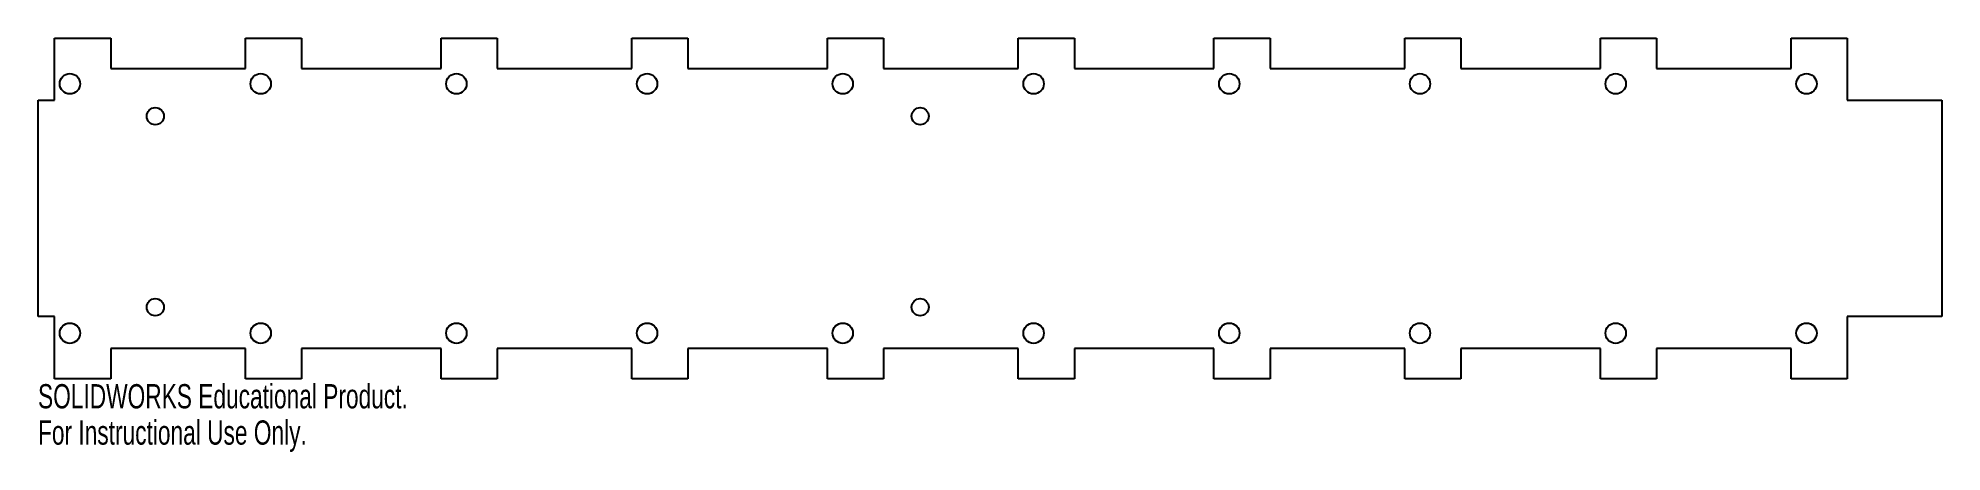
# Model space of a CAD drawing. Header units: inches. Extents: x -8.1 to 6.8, y 1.9 to 5.2.
import ezdxf

# ---------------------------------------------------------------- set-up
doc = ezdxf.new("R2010")
doc.units = ezdxf.units.IN
doc.header["$MEASUREMENT"] = 0
doc.styles.add('SLDTEXTSTYLE0', font='TXT', dxfattribs={"width": 0.7})

msp = doc.modelspace()

# ---------------------------------------------------------------- linework, layer by layer
at = {"color": 7, "linetype": 'Continuous', "lineweight": 25}
for p, q in [((-7.984, 4.686), (-7.984, 5.175)), ((-7.984, 5.175), (-7.544, 5.175)), ((-7.544, 5.175), (-7.544, 4.936)), ((-6.487, 4.936), (-6.487, 5.175)), ((-6.487, 5.175), (-6.047, 5.175)), ((-6.047, 5.175), (-6.047, 4.936)), ((-4.952, 4.936), (-4.952, 5.175)), ((-4.952, 5.175), (-4.512, 5.175)), ((-4.512, 5.175), (-4.512, 4.936)), ((-3.456, 4.936), (-3.456, 5.175)), ((-3.456, 5.175), (-3.016, 5.175)), ((-3.016, 5.175), (-3.016, 4.936)), ((-1.921, 4.936), (-1.921, 5.175)), ((-1.921, 5.175), (-1.481, 5.175)), ((-1.481, 5.175), (-1.481, 4.936)), ((-0.424, 4.936), (-0.424, 5.175)), ((-0.424, 5.175), (0.016, 5.175)), ((0.016, 5.175), (0.016, 4.936)), ((1.111, 4.936), (1.111, 5.175)), ((1.111, 5.175), (1.551, 5.175)), ((1.551, 5.175), (1.551, 4.936)), ((2.607, 4.936), (2.607, 5.175)), ((2.607, 5.175), (3.047, 5.175)), ((3.047, 5.175), (3.047, 4.936)), ((4.142, 4.936), (4.142, 5.175)), ((4.142, 5.175), (4.582, 5.175)), ((4.582, 5.175), (4.582, 4.936)), ((5.639, 4.936), (5.639, 5.175)), ((5.639, 5.175), (6.079, 5.175)), ((6.079, 5.175), (6.079, 4.686)), ((-7.544, 4.936), (-6.487, 4.936)), ((-6.047, 4.936), (-4.952, 4.936)), ((-4.512, 4.936), (-3.456, 4.936)), ((-3.016, 4.936), (-1.921, 4.936)), ((-1.481, 4.936), (-0.424, 4.936)), ((0.016, 4.936), (1.111, 4.936)), ((1.551, 4.936), (2.607, 4.936)), ((3.047, 4.936), (4.142, 4.936)), ((4.582, 4.936), (5.639, 4.936)), ((-8.114, 2.987), (-8.114, 4.686)), ((-8.114, 4.686), (-7.984, 4.686)), ((6.079, 4.686), (6.821, 4.686)), ((6.821, 4.686), (6.821, 2.987)), ((-7.984, 2.987), (-8.114, 2.987)), ((-7.984, 2.498), (-7.984, 2.987)), ((6.821, 2.987), (6.079, 2.987)), ((6.079, 2.987), (6.079, 2.498)), ((-6.487, 2.737), (-7.544, 2.737)), ((-7.544, 2.737), (-7.544, 2.498)), ((-6.487, 2.498), (-6.487, 2.737)), ((-4.952, 2.737), (-6.047, 2.737)), ((-6.047, 2.737), (-6.047, 2.498)), ((-4.952, 2.498), (-4.952, 2.737)), ((-3.456, 2.737), (-4.512, 2.737)), ((-4.512, 2.737), (-4.512, 2.498)), ((-3.456, 2.498), (-3.456, 2.737)), ((-1.921, 2.737), (-3.016, 2.737)), ((-3.016, 2.737), (-3.016, 2.498)), ((-1.921, 2.498), (-1.921, 2.737)), ((-0.424, 2.737), (-1.481, 2.737)), ((-1.481, 2.737), (-1.481, 2.498)), ((-0.424, 2.498), (-0.424, 2.737)), ((1.111, 2.737), (0.016, 2.737)), ((0.016, 2.737), (0.016, 2.498)), ((1.111, 2.498), (1.111, 2.737)), ((2.607, 2.737), (1.551, 2.737)), ((1.551, 2.737), (1.551, 2.498)), ((2.607, 2.498), (2.607, 2.737)), ((4.142, 2.737), (3.047, 2.737)), ((3.047, 2.737), (3.047, 2.498)), ((4.142, 2.498), (4.142, 2.737)), ((5.639, 2.737), (4.582, 2.737)), ((4.582, 2.737), (4.582, 2.498)), ((5.639, 2.498), (5.639, 2.737)), ((-7.544, 2.498), (-7.984, 2.498)), ((-6.047, 2.498), (-6.487, 2.498)), ((-4.512, 2.498), (-4.952, 2.498)), ((-3.016, 2.498), (-3.456, 2.498)), ((-1.481, 2.498), (-1.921, 2.498)), ((0.016, 2.498), (-0.424, 2.498)), ((1.551, 2.498), (1.111, 2.498)), ((3.047, 2.498), (2.607, 2.498)), ((4.582, 2.498), (4.142, 2.498)), ((6.079, 2.498), (5.639, 2.498))]:
    msp.add_line(p, q, dxfattribs=at)
for centre, radius in [((-7.864, 4.816), 0.08), ((-6.367, 4.816), 0.08), ((-4.832, 4.816), 0.08), ((-3.336, 4.816), 0.08), ((-1.801, 4.816), 0.08), ((-0.304, 4.816), 0.08), ((1.231, 4.816), 0.08), ((2.727, 4.816), 0.08), ((4.262, 4.816), 0.08), ((5.759, 4.816), 0.08), ((-7.194, 4.561), 0.0675), ((-1.194, 4.561), 0.0675), ((-7.194, 3.061), 0.0675), ((-1.194, 3.061), 0.0675), ((-7.864, 2.857), 0.08), ((-6.367, 2.857), 0.08), ((-4.832, 2.857), 0.08), ((-3.336, 2.857), 0.08), ((-1.801, 2.857), 0.08), ((-0.304, 2.857), 0.08), ((1.231, 2.857), 0.08), ((2.727, 2.857), 0.08), ((4.262, 2.857), 0.08), ((5.759, 2.857), 0.08)]:
    msp.add_circle(centre, radius, dxfattribs=at)

# ---------------------------------------------------------------- texts
at = {"color": 7, "linetype": 'Continuous', "char_height": 0.1903, "attachment_point": 1, "style": 'SLDTEXTSTYLE0'}
for s, insert in [('SOLIDWORKS Educational Product.', (-8.114, 2.457)), ('For Instructional Use Only.', (-8.114, 2.172))]:
    msp.add_mtext(s, dxfattribs=dict(at, insert=insert))

doc.saveas('drawing.dxf')
